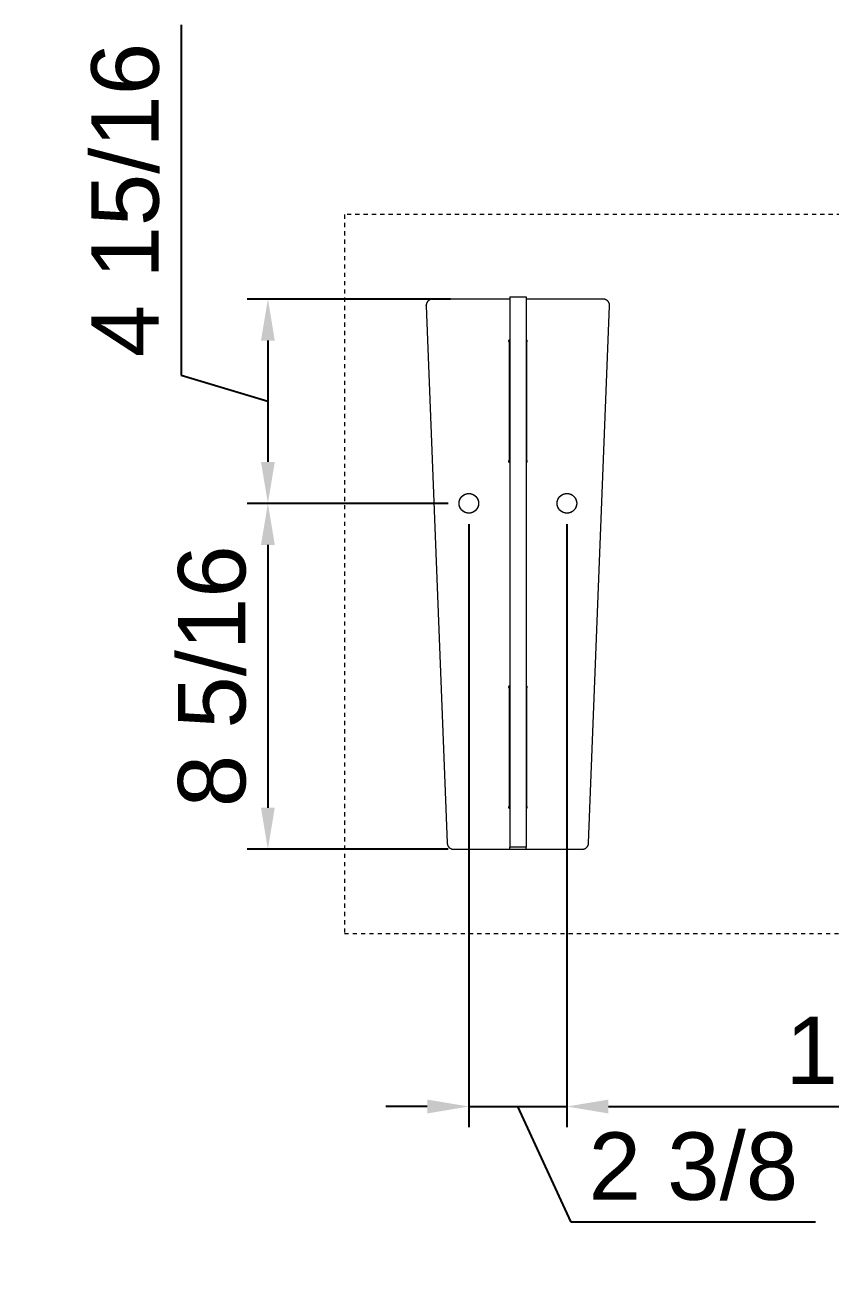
# Model space of a CAD drawing. Header units: inches. Extents: x -6 to 177, y -6 to 113.
# Drawn here: x 38.85 to 58.25, y -5.84 to 24.1 of the extents above; entities that cross this region are included whole.
import ezdxf

# ---------------------------------------------------------------- set-up
doc = ezdxf.new("R2010")
doc.units = ezdxf.units.IN
doc.linetypes.add('HIDDEN', pattern=[1.905, 1.27, -0.635])
for name, color, linetype, lineweight in [('ZANO_R', 7, 'Continuous', 0), ('ZANO_R_przerywana', 250, 'HIDDEN', 0), ('ZANO_W', 1, 'Continuous', 0)]:
    doc.layers.add(name, color=color, linetype=linetype, lineweight=lineweight)
doc.styles.get("Standard").update_dxf_attribs({"font": 'arial.ttf'})
doc.dimstyles.new('amerykanie', dxfattribs={"dimtxt": 50, "dimasz": 50, "dimexe": 0.5, "dimexo": 0.5, "dimgap": 1, "dimtad": 1, "dimdec": 0, "dimzin": 0, "dimlunit": 5, "dimtxsty": 'Standard', "dimcen": 0.09, "dimclrd": 1, "dimclre": 1, "dimclrt": 1, "dimazin": 0, "dimtfac": 1, "dimtdec": 0, "dimtmove": 0, "dimatfit": 3, "dimfxl": 1, "dimtzin": 0, "dimarcsym": 1})

# ---------------------------------------------------------------- blocks, each defined once
blk = doc.blocks.new('*D362')
at = {"layer": 'ZANO_W', "color": 1, "lineweight": -2}
for p, q in [((49.549, 12.066), (49.549, -2.468)), ((51.912, 12.066), (51.912, -2.468)), ((48.549, -1.968), (47.549, -1.968)), ((49.549, -1.968), (51.912, -1.968)), ((52.017, -4.756), (50.731, -1.968)), ((52.912, -1.968), (53.912, -1.968)), ((57.899, -4.756), (52.017, -4.756))]:
    blk.add_line(p, q, dxfattribs=at)
at = {"layer": 'ZANO_W', "color": 1}
for points in [[(48.549, -2.135), (48.549, -1.801), (49.549, -1.968)], [(52.912, -1.801), (52.912, -2.135), (51.912, -1.968)]]:
    blk.add_solid(points, dxfattribs=at)
at = {"layer": 'ZANO_W', "color": 1, "insert": (54.958, -3.415), "char_height": 1.625, "attachment_point": 5}
blk.add_mtext('2 3/8', dxfattribs=at)
blk = doc.blocks.new('*D363')
at = {"layer": 'ZANO_W', "color": 1, "lineweight": -2}
for p, q in [((51.912, 12.066), (51.912, -2.468)), ((68.757, 12.066), (68.757, -2.468)), ((52.912, -1.968), (67.757, -1.968))]:
    blk.add_line(p, q, dxfattribs=at)
at = {"layer": 'ZANO_W', "color": 1}
for points in [[(52.912, -1.801), (52.912, -2.135), (51.912, -1.968)], [(67.757, -2.135), (67.757, -1.801), (68.757, -1.968)]]:
    blk.add_solid(points, dxfattribs=at)
at = {"layer": 'ZANO_W', "color": 1, "insert": (60.334, -0.628), "char_height": 1.625, "attachment_point": 5}
blk.add_mtext('16 7/8', dxfattribs=at)
blk = doc.blocks.new('*D365')
at = {"layer": 'ZANO_W', "color": 1, "lineweight": -2}
for p, q in [((42.618, 24.095), (42.618, 15.654)), ((49.107, 17.488), (44.209, 17.488)), ((44.709, 16.488), (44.709, 13.566)), ((42.618, 15.654), (44.709, 15.027)), ((49.049, 12.566), (44.209, 12.566))]:
    blk.add_line(p, q, dxfattribs=at)
at = {"layer": 'ZANO_W', "color": 1}
for points in [[(44.875, 16.488), (44.542, 16.488), (44.709, 17.488)], [(44.542, 13.566), (44.875, 13.566), (44.709, 12.566)]]:
    blk.add_solid(points, dxfattribs=at)
at = {"layer": 'ZANO_W', "color": 1, "insert": (41.278, 19.875), "char_height": 1.625, "attachment_point": 5, "rotation": 90}
blk.add_mtext('4 15/16', dxfattribs=at)
blk = doc.blocks.new('*D366')
at = {"layer": 'ZANO_W', "color": 1, "lineweight": -2}
for p, q in [((49.049, 12.566), (44.209, 12.566)), ((44.709, 11.566), (44.709, 5.231)), ((49.049, 4.231), (44.209, 4.231))]:
    blk.add_line(p, q, dxfattribs=at)
at = {"layer": 'ZANO_W', "color": 1}
for points in [[(44.875, 11.566), (44.542, 11.566), (44.709, 12.566)], [(44.542, 5.231), (44.875, 5.231), (44.709, 4.231)]]:
    blk.add_solid(points, dxfattribs=at)
at = {"layer": 'ZANO_W', "color": 1, "insert": (43.368, 8.399), "char_height": 1.625, "attachment_point": 5, "rotation": 90}
blk.add_mtext('8 5/16', dxfattribs=at)

msp = doc.modelspace()

# ---------------------------------------------------------------- linework, layer by layer
at = {"layer": 'ZANO_R'}
for p, q in [((48.5254, 17.36269), (48.52439, 17.35741)), ((48.52658, 17.36794), (48.5254, 17.36269)), ((48.52794, 17.37314), (48.52658, 17.36794)), ((48.52948, 17.37829), (48.52794, 17.37314)), ((48.5312, 17.38339), (48.52948, 17.37829)), ((48.53308, 17.38843), (48.5312, 17.38339)), ((48.53514, 17.3934), (48.53308, 17.38843)), ((48.53737, 17.39829), (48.53514, 17.3934)), ((48.53976, 17.40311), (48.53737, 17.39829)), ((48.54232, 17.40784), (48.53976, 17.40311)), ((48.54503, 17.41248), (48.54232, 17.40784)), ((48.5479, 17.41703), (48.54503, 17.41248)), ((48.55093, 17.42147), (48.5479, 17.41703)), ((48.55411, 17.42581), (48.55093, 17.42147)), ((48.55743, 17.43004), (48.55411, 17.42581)), ((48.56089, 17.43416), (48.55743, 17.43004)), ((48.5645, 17.43815), (48.56089, 17.43416)), ((48.56823, 17.44201), (48.5645, 17.43815)), ((48.5721, 17.44575), (48.56823, 17.44201)), ((48.57609, 17.44936), (48.5721, 17.44575)), ((48.58021, 17.45282), (48.57609, 17.44936)), ((48.58443, 17.45614), (48.58021, 17.45282)), ((48.58877, 17.45932), (48.58443, 17.45614)), ((48.59322, 17.46234), (48.58877, 17.45932)), ((48.59777, 17.46522), (48.59322, 17.46234)), ((48.60241, 17.46793), (48.59777, 17.46522)), ((48.60714, 17.47049), (48.60241, 17.46793)), ((48.61196, 17.47288), (48.60714, 17.47049)), ((48.61685, 17.47511), (48.61196, 17.47288)), ((48.62182, 17.47716), (48.61685, 17.47511)), ((48.62686, 17.47905), (48.62182, 17.47716)), ((48.63195, 17.48076), (48.62686, 17.47905)), ((48.63711, 17.4823), (48.63195, 17.48076)), ((48.64231, 17.48367), (48.63711, 17.4823)), ((48.64756, 17.48485), (48.64231, 17.48367)), ((48.65284, 17.48585), (48.64756, 17.48485)), ((48.65815, 17.48668), (48.65284, 17.48585)), ((48.66349, 17.48732), (48.65815, 17.48668)), ((48.66885, 17.48778), (48.66349, 17.48732)), ((48.67422, 17.48805), (48.66885, 17.48778)), ((48.6796, 17.48814), (48.67422, 17.48805)), ((50.53375, 17.48814), (48.6796, 17.48814)), ((50.53375, 17.54098), (50.92749, 17.54098)), ((50.53375, 17.54098), (50.53375, 4.28381)), ((50.92749, 17.54098), (50.92749, 4.28381)), ((52.78165, 17.48814), (50.92749, 17.48814)), ((52.78704, 17.48805), (52.78165, 17.48814)), ((52.79243, 17.48777), (52.78704, 17.48805)), ((52.7978, 17.48731), (52.79243, 17.48777)), ((52.80315, 17.48667), (52.7978, 17.48731)), ((52.80848, 17.48584), (52.80315, 17.48667)), ((52.81378, 17.48483), (52.80848, 17.48584)), ((52.81904, 17.48364), (52.81378, 17.48483)), ((52.82426, 17.48227), (52.81904, 17.48364)), ((52.82943, 17.48072), (52.82426, 17.48227)), ((52.83454, 17.479), (52.82943, 17.48072)), ((52.83959, 17.4771), (52.83454, 17.479)), ((52.84457, 17.47503), (52.83959, 17.4771)), ((52.84948, 17.47279), (52.84457, 17.47503)), ((52.8543, 17.47038), (52.84948, 17.47279)), ((52.85905, 17.46781), (52.8543, 17.47038)), ((52.8637, 17.46508), (52.85905, 17.46781)), ((52.86825, 17.46219), (52.8637, 17.46508)), ((52.87271, 17.45915), (52.86825, 17.46219)), ((52.87705, 17.45596), (52.87271, 17.45915)), ((52.88129, 17.45262), (52.87705, 17.45596)), ((52.88541, 17.44913), (52.88129, 17.45262)), ((52.8894, 17.44551), (52.88541, 17.44913)), ((52.89327, 17.44175), (52.8894, 17.44551)), ((52.89701, 17.43786), (52.89327, 17.44175)), ((52.90062, 17.43385), (52.89701, 17.43786)), ((52.90408, 17.42972), (52.90062, 17.43385)), ((52.9074, 17.42547), (52.90408, 17.42972)), ((52.91057, 17.4211), (52.9074, 17.42547)), ((52.9136, 17.41664), (52.91057, 17.4211)), ((52.91646, 17.41207), (52.9136, 17.41664)), ((52.91917, 17.4074), (52.91646, 17.41207)), ((52.92172, 17.40265), (52.91917, 17.4074)), ((52.9241, 17.39781), (52.92172, 17.40265)), ((52.92632, 17.39289), (52.9241, 17.39781)), ((52.92837, 17.3879), (52.92632, 17.39289)), ((52.93024, 17.38284), (52.92837, 17.3879)), ((52.93194, 17.37772), (52.93024, 17.38284)), ((52.93346, 17.37255), (52.93194, 17.37772)), ((52.93481, 17.36733), (52.93346, 17.37255)), ((52.93598, 17.36206), (52.93481, 17.36733)), ((52.93696, 17.35676), (52.93598, 17.36206)), ((48.5222, 17.33603), (48.5221, 17.33065)), ((48.52213, 17.32758), (48.5221, 17.33065)), ((48.52222, 17.32451), (48.52213, 17.32758)), ((48.52247, 17.3414), (48.5222, 17.33603)), ((48.52222, 17.32451), (49.02673, 4.38234)), ((48.52293, 17.34676), (48.52247, 17.3414)), ((48.52357, 17.35209), (48.52293, 17.34676)), ((48.52439, 17.35741), (48.52357, 17.35209)), ((52.43452, 4.38234), (52.93902, 17.32451)), ((52.93776, 17.35142), (52.93696, 17.35676)), ((52.93838, 17.34606), (52.93776, 17.35142)), ((52.93882, 17.34069), (52.93838, 17.34606)), ((52.93907, 17.3353), (52.93882, 17.34069)), ((52.93902, 17.32451), (52.93914, 17.32991)), ((52.93914, 17.32991), (52.93907, 17.3353)), ((50.51435, 16.47621), (50.51438, 16.47756)), ((50.51436, 16.47485), (50.51435, 16.47621)), ((50.51442, 16.4735), (50.51436, 16.47485)), ((50.51438, 16.47756), (50.51446, 16.47891)), ((50.51453, 16.47215), (50.51442, 16.4735)), ((50.51446, 16.47891), (50.51458, 16.48026)), ((50.51469, 16.4708), (50.51453, 16.47215)), ((50.51458, 16.48026), (50.51475, 16.48161)), ((50.51489, 16.46946), (50.51469, 16.4708)), ((50.51475, 16.48161), (50.51497, 16.48295)), ((50.51513, 16.46813), (50.51489, 16.46946)), ((50.51497, 16.48295), (50.51523, 16.48427)), ((50.51542, 16.4668), (50.51513, 16.46813)), ((50.51523, 16.48427), (50.51554, 16.48559)), ((50.51576, 16.46549), (50.51542, 16.4668)), ((50.51554, 16.48559), (50.5159, 16.4869)), ((50.51615, 16.46419), (50.51576, 16.46549)), ((50.5159, 16.4869), (50.5163, 16.4882)), ((50.51657, 16.4629), (50.51615, 16.46419)), ((50.5163, 16.4882), (50.51674, 16.48948)), ((50.51674, 16.48948), (50.51723, 16.49074)), ((50.51723, 16.49074), (50.51776, 16.49199)), ((50.51776, 16.49199), (50.51833, 16.49322)), ((50.51833, 16.49322), (50.51895, 16.49443)), ((50.51895, 16.49443), (50.5196, 16.49561)), ((50.5196, 16.49561), (50.5203, 16.49677)), ((50.5203, 16.49677), (50.52103, 16.49791)), ((50.52103, 16.49791), (50.52181, 16.49902)), ((50.52181, 16.49902), (50.52262, 16.50011)), ((50.52262, 16.50011), (50.52347, 16.50116)), ((50.52347, 16.50116), (50.52436, 16.50219)), ((50.52436, 16.50219), (50.52528, 16.50319)), ((50.52528, 16.50319), (50.52623, 16.50415)), ((50.52623, 16.50415), (50.52722, 16.50508)), ((50.52722, 16.50508), (50.52824, 16.50597)), ((50.52824, 16.50597), (50.52928, 16.50683)), ((50.52928, 16.50683), (50.53036, 16.50765)), ((50.53036, 16.50765), (50.53147, 16.50844)), ((50.53147, 16.50844), (50.5326, 16.50919)), ((50.5326, 16.50919), (50.53375, 16.50989)), ((50.92749, 16.50989), (50.92865, 16.50918)), ((50.92865, 16.50918), (50.92979, 16.50843)), ((50.92979, 16.50843), (50.9309, 16.50764)), ((50.9309, 16.50764), (50.93199, 16.50681)), ((50.93199, 16.50681), (50.93304, 16.50595)), ((50.93304, 16.50595), (50.93406, 16.50504)), ((50.93406, 16.50504), (50.93505, 16.50411)), ((50.93505, 16.50411), (50.93601, 16.50314)), ((50.93601, 16.50314), (50.93694, 16.50213)), ((50.93694, 16.50213), (50.93782, 16.5011)), ((50.93782, 16.5011), (50.93868, 16.50004)), ((50.93868, 16.50004), (50.93949, 16.49894)), ((50.93949, 16.49894), (50.94027, 16.49782)), ((50.94027, 16.49782), (50.94101, 16.49668)), ((50.94101, 16.49668), (50.9417, 16.4955)), ((50.9417, 16.4955), (50.94236, 16.49431)), ((50.94236, 16.49431), (50.94297, 16.49309)), ((50.94297, 16.49309), (50.94355, 16.49185)), ((50.94355, 16.49185), (50.94408, 16.4906)), ((50.94408, 16.4906), (50.94456, 16.48932)), ((50.94456, 16.48932), (50.945, 16.48803)), ((50.94505, 16.46405), (50.94462, 16.46277)), ((50.945, 16.48803), (50.9454, 16.48673)), ((50.94544, 16.46533), (50.94505, 16.46405)), ((50.9454, 16.48673), (50.94575, 16.48541)), ((50.94578, 16.46663), (50.94544, 16.46533)), ((50.94575, 16.48541), (50.94605, 16.48408)), ((50.94607, 16.46795), (50.94578, 16.46663)), ((50.94605, 16.48408), (50.94631, 16.48274)), ((50.94633, 16.46927), (50.94607, 16.46795)), ((50.94631, 16.48274), (50.94652, 16.48139)), ((50.94653, 16.4706), (50.94633, 16.46927)), ((50.94652, 16.48139), (50.94669, 16.48004)), ((50.94669, 16.47193), (50.94653, 16.4706)), ((50.94669, 16.48004), (50.9468, 16.47868)), ((50.94681, 16.47327), (50.94669, 16.47193)), ((50.9468, 16.47868), (50.94687, 16.47732)), ((50.94688, 16.47461), (50.94681, 16.47327)), ((50.94687, 16.47732), (50.9469, 16.47596)), ((50.9469, 16.47596), (50.94688, 16.47461)), ((50.51704, 16.46163), (50.51657, 16.4629)), ((50.51756, 16.46038), (50.51704, 16.46163)), ((50.51812, 16.45914), (50.51756, 16.46038)), ((50.51872, 16.45793), (50.51812, 16.45914)), ((50.51936, 16.45674), (50.51872, 16.45793)), ((50.52004, 16.45556), (50.51936, 16.45674)), ((50.52076, 16.45442), (50.52004, 16.45556)), ((50.52152, 16.4533), (50.52076, 16.45442)), ((50.52232, 16.4522), (50.52152, 16.4533)), ((50.52316, 16.45113), (50.52232, 16.4522)), ((50.52403, 16.4501), (50.52316, 16.45113)), ((50.52494, 16.44909), (50.52403, 16.4501)), ((50.52588, 16.44812), (50.52494, 16.44909)), ((50.52588, 13.60645), (50.52588, 16.44812)), ((50.9363, 16.44908), (50.93537, 16.44812)), ((50.93537, 16.44812), (50.93537, 13.60645)), ((50.9372, 16.45008), (50.9363, 16.44908)), ((50.93807, 16.45111), (50.9372, 16.45008)), ((50.9389, 16.45217), (50.93807, 16.45111)), ((50.93969, 16.45325), (50.9389, 16.45217)), ((50.94045, 16.45436), (50.93969, 16.45325)), ((50.94117, 16.4555), (50.94045, 16.45436)), ((50.94185, 16.45666), (50.94117, 16.4555)), ((50.94248, 16.45784), (50.94185, 16.45666)), ((50.94308, 16.45905), (50.94248, 16.45784)), ((50.94364, 16.46027), (50.94308, 16.45905)), ((50.94415, 16.46151), (50.94364, 16.46027)), ((50.94462, 16.46277), (50.94415, 16.46151)), ((50.51435, 13.57836), (50.51436, 13.57971)), ((50.51438, 13.577), (50.51435, 13.57836)), ((50.51436, 13.57971), (50.51442, 13.58106)), ((50.51446, 13.57565), (50.51438, 13.577)), ((50.51442, 13.58106), (50.51453, 13.58242)), ((50.51458, 13.5743), (50.51446, 13.57565)), ((50.51453, 13.58242), (50.51469, 13.58376)), ((50.51475, 13.57295), (50.51458, 13.5743)), ((50.51469, 13.58376), (50.51489, 13.5851)), ((50.51497, 13.57162), (50.51475, 13.57295)), ((50.51489, 13.5851), (50.51513, 13.58643)), ((50.51523, 13.57029), (50.51497, 13.57162)), ((50.51513, 13.58643), (50.51542, 13.58776)), ((50.51554, 13.56897), (50.51523, 13.57029)), ((50.51542, 13.58776), (50.51576, 13.58907)), ((50.5159, 13.56766), (50.51554, 13.56897)), ((50.51576, 13.58907), (50.51615, 13.59037)), ((50.5163, 13.56636), (50.5159, 13.56766)), ((50.51615, 13.59037), (50.51657, 13.59166)), ((50.51674, 13.56508), (50.5163, 13.56636)), ((50.51657, 13.59166), (50.51704, 13.59293)), ((50.51723, 13.56382), (50.51674, 13.56508)), ((50.51704, 13.59293), (50.51756, 13.59418)), ((50.51776, 13.56257), (50.51723, 13.56382)), ((50.51756, 13.59418), (50.51812, 13.59542)), ((50.51833, 13.56134), (50.51776, 13.56257)), ((50.51812, 13.59542), (50.51872, 13.59663)), ((50.51895, 13.56014), (50.51833, 13.56134)), ((50.51872, 13.59663), (50.51936, 13.59783)), ((50.5196, 13.55895), (50.51895, 13.56014)), ((50.51936, 13.59783), (50.52004, 13.599)), ((50.5203, 13.55779), (50.5196, 13.55895)), ((50.52004, 13.599), (50.52076, 13.60014)), ((50.52103, 13.55665), (50.5203, 13.55779)), ((50.52076, 13.60014), (50.52152, 13.60127)), ((50.52181, 13.55554), (50.52103, 13.55665)), ((50.52152, 13.60127), (50.52232, 13.60236)), ((50.52262, 13.55445), (50.52181, 13.55554)), ((50.52232, 13.60236), (50.52316, 13.60343)), ((50.52347, 13.5534), (50.52262, 13.55445)), ((50.52316, 13.60343), (50.52403, 13.60446)), ((50.52436, 13.55237), (50.52347, 13.5534)), ((50.52403, 13.60446), (50.52494, 13.60547)), ((50.52528, 13.55138), (50.52436, 13.55237)), ((50.52494, 13.60547), (50.52588, 13.60645)), ((50.52623, 13.55041), (50.52528, 13.55138)), ((50.52722, 13.54948), (50.52623, 13.55041)), ((50.52824, 13.54859), (50.52722, 13.54948)), ((50.52928, 13.54773), (50.52824, 13.54859)), ((50.53036, 13.54691), (50.52928, 13.54773)), ((50.53147, 13.54612), (50.53036, 13.54691)), ((50.5326, 13.54538), (50.53147, 13.54612)), ((50.53375, 13.54467), (50.5326, 13.54538)), ((50.92865, 13.54538), (50.92749, 13.54467)), ((50.92979, 13.54613), (50.92865, 13.54538)), ((50.9309, 13.54692), (50.92979, 13.54613)), ((50.93199, 13.54775), (50.9309, 13.54692)), ((50.93304, 13.54862), (50.93199, 13.54775)), ((50.93406, 13.54952), (50.93304, 13.54862)), ((50.93505, 13.55045), (50.93406, 13.54952)), ((50.93601, 13.55142), (50.93505, 13.55045)), ((50.93537, 13.60645), (50.9363, 13.60548)), ((50.93694, 13.55243), (50.93601, 13.55142)), ((50.9363, 13.60548), (50.9372, 13.60448)), ((50.93782, 13.55346), (50.93694, 13.55243)), ((50.9372, 13.60448), (50.93807, 13.60345)), ((50.93868, 13.55452), (50.93782, 13.55346)), ((50.93807, 13.60345), (50.9389, 13.60239)), ((50.93949, 13.55562), (50.93868, 13.55452)), ((50.9389, 13.60239), (50.93969, 13.60131)), ((50.94027, 13.55674), (50.93949, 13.55562)), ((50.93969, 13.60131), (50.94045, 13.6002)), ((50.94101, 13.55789), (50.94027, 13.55674)), ((50.94045, 13.6002), (50.94117, 13.59906)), ((50.9417, 13.55906), (50.94101, 13.55789)), ((50.94117, 13.59906), (50.94185, 13.5979)), ((50.94236, 13.56025), (50.9417, 13.55906)), ((50.94185, 13.5979), (50.94248, 13.59672)), ((50.94297, 13.56147), (50.94236, 13.56025)), ((50.94248, 13.59672), (50.94308, 13.59551)), ((50.94355, 13.56271), (50.94297, 13.56147)), ((50.94308, 13.59551), (50.94364, 13.59429)), ((50.94408, 13.56396), (50.94355, 13.56271)), ((50.94364, 13.59429), (50.94415, 13.59305)), ((50.94456, 13.56524), (50.94408, 13.56396)), ((50.94415, 13.59305), (50.94462, 13.59179)), ((50.945, 13.56653), (50.94456, 13.56524)), ((50.94462, 13.59179), (50.94505, 13.59051)), ((50.9454, 13.56783), (50.945, 13.56653)), ((50.94505, 13.59051), (50.94544, 13.58923)), ((50.94575, 13.56915), (50.9454, 13.56783)), ((50.94544, 13.58923), (50.94578, 13.58793)), ((50.94605, 13.57048), (50.94575, 13.56915)), ((50.94578, 13.58793), (50.94607, 13.58661)), ((50.94631, 13.57182), (50.94605, 13.57048)), ((50.94607, 13.58661), (50.94633, 13.58529)), ((50.94652, 13.57317), (50.94631, 13.57182)), ((50.94633, 13.58529), (50.94653, 13.58396)), ((50.94669, 13.57452), (50.94652, 13.57317)), ((50.94653, 13.58396), (50.94669, 13.58263)), ((50.94669, 13.58263), (50.94681, 13.58129)), ((50.9468, 13.57588), (50.94669, 13.57452)), ((50.94687, 13.57724), (50.9468, 13.57588)), ((50.94681, 13.58129), (50.94688, 13.57995)), ((50.9469, 13.5786), (50.94687, 13.57724)), ((50.94688, 13.57995), (50.9469, 13.5786)), ((49.3132, 12.57047), (49.31348, 12.57853)), ((49.31348, 12.57853), (49.31403, 12.58658)), ((49.31403, 12.58658), (49.31485, 12.59461)), ((49.31485, 12.59461), (49.31595, 12.6026)), ((49.31595, 12.6026), (49.31732, 12.61055)), ((49.31732, 12.61055), (49.31897, 12.61845)), ((49.31897, 12.61845), (49.32088, 12.62628)), ((49.32088, 12.62628), (49.32305, 12.63405)), ((49.32305, 12.63405), (49.32549, 12.64174)), ((49.32549, 12.64174), (49.3282, 12.64934)), ((49.3282, 12.64934), (49.33116, 12.65684)), ((49.33116, 12.65684), (49.33437, 12.66424)), ((49.33437, 12.66424), (49.33784, 12.67153)), ((49.33784, 12.67153), (49.34155, 12.67869)), ((49.34155, 12.67869), (49.3455, 12.68572)), ((49.3455, 12.68572), (49.34969, 12.69261)), ((49.34969, 12.69261), (49.35412, 12.69936)), ((49.35412, 12.69936), (49.35877, 12.70595)), ((49.35877, 12.70595), (49.36365, 12.71237)), ((49.36365, 12.71237), (49.36874, 12.71863)), ((49.36874, 12.71863), (49.37404, 12.72471)), ((49.37404, 12.72471), (49.37955, 12.73061)), ((49.37955, 12.73061), (49.38525, 12.73631)), ((49.38525, 12.73631), (49.39115, 12.74181)), ((49.39115, 12.74181), (49.39723, 12.74712)), ((49.39723, 12.74712), (49.40349, 12.75221)), ((49.40349, 12.75221), (49.40991, 12.75708)), ((49.40991, 12.75708), (49.4165, 12.76173)), ((49.4165, 12.76173), (49.42325, 12.76615)), ((49.42325, 12.76615), (49.43014, 12.77034)), ((49.43014, 12.77034), (49.43718, 12.7743)), ((49.43718, 12.7743), (49.44434, 12.77801)), ((49.44434, 12.77801), (49.45162, 12.78147)), ((49.45162, 12.78147), (49.45902, 12.78469)), ((49.45902, 12.78469), (49.46653, 12.78764)), ((49.46653, 12.78764), (49.47413, 12.79034)), ((49.47413, 12.79034), (49.48182, 12.79278)), ((49.48182, 12.79278), (49.48959, 12.79496)), ((49.48959, 12.79496), (49.49742, 12.79687)), ((49.49742, 12.79687), (49.50532, 12.79851)), ((49.50532, 12.79851), (49.51327, 12.79988)), ((49.51327, 12.79988), (49.52126, 12.80098)), ((49.52126, 12.80098), (49.52929, 12.8018)), ((49.52929, 12.8018), (49.53733, 12.80235)), ((49.53733, 12.80235), (49.5454, 12.80263)), ((49.5454, 12.80263), (49.55346, 12.80262)), ((49.55346, 12.80262), (49.56153, 12.80235)), ((49.56153, 12.80235), (49.56957, 12.8018)), ((49.56957, 12.8018), (49.5776, 12.80097)), ((49.5776, 12.80097), (49.58559, 12.79987)), ((49.58559, 12.79987), (49.59354, 12.7985)), ((49.59354, 12.7985), (49.60144, 12.79686)), ((49.60144, 12.79686), (49.60927, 12.79495)), ((49.60927, 12.79495), (49.61704, 12.79277)), ((49.61704, 12.79277), (49.62473, 12.79033)), ((49.62473, 12.79033), (49.63233, 12.78763)), ((49.63233, 12.78763), (49.63983, 12.78467)), ((49.63983, 12.78467), (49.64723, 12.78145)), ((49.64723, 12.78145), (49.65452, 12.77799)), ((49.65452, 12.77799), (49.66168, 12.77428)), ((49.66168, 12.77428), (49.66871, 12.77032)), ((49.66871, 12.77032), (49.6756, 12.76613)), ((49.6756, 12.76613), (49.68235, 12.7617)), ((49.68235, 12.7617), (49.68894, 12.75705)), ((49.68894, 12.75705), (49.69536, 12.75218)), ((49.69536, 12.75218), (49.70162, 12.74709)), ((49.70162, 12.74709), (49.7077, 12.74178)), ((49.7077, 12.74178), (49.7136, 12.73628)), ((49.7136, 12.73628), (49.7193, 12.73057)), ((49.7193, 12.73057), (49.72481, 12.72468)), ((49.72481, 12.72468), (49.73011, 12.7186)), ((49.73011, 12.7186), (49.7352, 12.71234)), ((49.7352, 12.71234), (49.74007, 12.70591)), ((49.74007, 12.70591), (49.74472, 12.69932)), ((49.74472, 12.69932), (49.74915, 12.69257)), ((49.74915, 12.69257), (49.75334, 12.68568)), ((49.75334, 12.68568), (49.75729, 12.67865)), ((49.75729, 12.67865), (49.761, 12.67149)), ((49.761, 12.67149), (49.76446, 12.6642)), ((49.76446, 12.6642), (49.76768, 12.6568)), ((49.76768, 12.6568), (49.77063, 12.6493)), ((49.77063, 12.6493), (49.77334, 12.6417)), ((49.77334, 12.6417), (49.77577, 12.63401)), ((49.77577, 12.63401), (49.77795, 12.62624)), ((49.77795, 12.62624), (49.77986, 12.6184)), ((49.77986, 12.6184), (49.7815, 12.6105)), ((49.7815, 12.6105), (49.78287, 12.60255)), ((49.78287, 12.60255), (49.78397, 12.59456)), ((49.78397, 12.59456), (49.78479, 12.58654)), ((49.78479, 12.58654), (49.78534, 12.57849)), ((49.78534, 12.57849), (49.78562, 12.57043)), ((51.67563, 12.57047), (51.6759, 12.57853)), ((51.6759, 12.57853), (51.67646, 12.58658)), ((51.67646, 12.58658), (51.67728, 12.59461)), ((51.67728, 12.59461), (51.67838, 12.6026)), ((51.67838, 12.6026), (51.67975, 12.61055)), ((51.67975, 12.61055), (51.68139, 12.61845)), ((51.68139, 12.61845), (51.68331, 12.62628)), ((51.68331, 12.62628), (51.68548, 12.63405)), ((51.68548, 12.63405), (51.68792, 12.64174)), ((51.68792, 12.64174), (51.69063, 12.64934)), ((51.69063, 12.64934), (51.69359, 12.65684)), ((51.69359, 12.65684), (51.6968, 12.66424)), ((51.6968, 12.66424), (51.70027, 12.67153)), ((51.70027, 12.67153), (51.70398, 12.67869)), ((51.70398, 12.67869), (51.70793, 12.68572)), ((51.70793, 12.68572), (51.71212, 12.69261)), ((51.71212, 12.69261), (51.71655, 12.69936)), ((51.71655, 12.69936), (51.7212, 12.70595)), ((51.7212, 12.70595), (51.72608, 12.71237)), ((51.72608, 12.71237), (51.73117, 12.71863)), ((51.73117, 12.71863), (51.73647, 12.72471)), ((51.73647, 12.72471), (51.74198, 12.73061)), ((51.74198, 12.73061), (51.74768, 12.73631)), ((51.74768, 12.73631), (51.75358, 12.74181)), ((51.75358, 12.74181), (51.75966, 12.74712)), ((51.75966, 12.74712), (51.76592, 12.75221)), ((51.76592, 12.75221), (51.77234, 12.75708)), ((51.77234, 12.75708), (51.77893, 12.76173)), ((51.77893, 12.76173), (51.78568, 12.76615)), ((51.78568, 12.76615), (51.79257, 12.77034)), ((51.79257, 12.77034), (51.7996, 12.7743)), ((51.7996, 12.7743), (51.80677, 12.77801)), ((51.80677, 12.77801), (51.81405, 12.78147)), ((51.81405, 12.78147), (51.82145, 12.78469)), ((51.82145, 12.78469), (51.82896, 12.78764)), ((51.82896, 12.78764), (51.83656, 12.79034)), ((51.83656, 12.79034), (51.84425, 12.79278)), ((51.84425, 12.79278), (51.85201, 12.79496)), ((51.85201, 12.79496), (51.85985, 12.79687)), ((51.85985, 12.79687), (51.86775, 12.79851)), ((51.86775, 12.79851), (51.8757, 12.79988)), ((51.8757, 12.79988), (51.88369, 12.80098)), ((51.88369, 12.80098), (51.89172, 12.8018)), ((51.89172, 12.8018), (51.89976, 12.80235)), ((51.89976, 12.80235), (51.90783, 12.80263)), ((51.90783, 12.80263), (51.91589, 12.80262)), ((51.91589, 12.80262), (51.92395, 12.80235)), ((51.92395, 12.80235), (51.932, 12.8018)), ((51.932, 12.8018), (51.94003, 12.80097)), ((51.94003, 12.80097), (51.94802, 12.79987)), ((51.94802, 12.79987), (51.95597, 12.7985)), ((51.95597, 12.7985), (51.96387, 12.79686)), ((51.96387, 12.79686), (51.9717, 12.79495)), ((51.9717, 12.79495), (51.97947, 12.79277)), ((51.97947, 12.79277), (51.98716, 12.79033)), ((51.98716, 12.79033), (51.99476, 12.78763)), ((51.99476, 12.78763), (52.00226, 12.78467)), ((52.00226, 12.78467), (52.00966, 12.78145)), ((52.00966, 12.78145), (52.01695, 12.77799)), ((52.01695, 12.77799), (52.02411, 12.77428)), ((52.02411, 12.77428), (52.03114, 12.77032)), ((52.03114, 12.77032), (52.03803, 12.76613)), ((52.03803, 12.76613), (52.04478, 12.7617)), ((52.04478, 12.7617), (52.05137, 12.75705)), ((52.05137, 12.75705), (52.05779, 12.75218)), ((52.05779, 12.75218), (52.06405, 12.74709)), ((52.06405, 12.74709), (52.07013, 12.74178)), ((52.07013, 12.74178), (52.07603, 12.73628)), ((52.07603, 12.73628), (52.08173, 12.73057)), ((52.08173, 12.73057), (52.08723, 12.72468)), ((52.08723, 12.72468), (52.09254, 12.7186)), ((52.09254, 12.7186), (52.09763, 12.71234)), ((52.09763, 12.71234), (52.1025, 12.70591)), ((52.1025, 12.70591), (52.10715, 12.69932)), ((52.10715, 12.69932), (52.11157, 12.69257)), ((52.11157, 12.69257), (52.11577, 12.68568)), ((52.11577, 12.68568), (52.11972, 12.67865)), ((52.11972, 12.67865), (52.12343, 12.67149)), ((52.12343, 12.67149), (52.12689, 12.6642)), ((52.12689, 12.6642), (52.13011, 12.6568)), ((52.13011, 12.6568), (52.13306, 12.6493)), ((52.13306, 12.6493), (52.13576, 12.6417)), ((52.13576, 12.6417), (52.1382, 12.63401)), ((52.1382, 12.63401), (52.14038, 12.62624)), ((52.14038, 12.62624), (52.14229, 12.6184)), ((52.14229, 12.6184), (52.14393, 12.6105)), ((52.14393, 12.6105), (52.1453, 12.60255)), ((52.1453, 12.60255), (52.1464, 12.59456)), ((52.1464, 12.59456), (52.14722, 12.58654)), ((52.14722, 12.58654), (52.14777, 12.57849)), ((52.14777, 12.57849), (52.14805, 12.57043)), ((49.3132, 12.56241), (49.3132, 12.57047)), ((49.31347, 12.55434), (49.3132, 12.56241)), ((49.31402, 12.5463), (49.31347, 12.55434)), ((49.31485, 12.53827), (49.31402, 12.5463)), ((49.31594, 12.53028), (49.31485, 12.53827)), ((49.31731, 12.52233), (49.31594, 12.53028)), ((49.31896, 12.51443), (49.31731, 12.52233)), ((49.32086, 12.50659), (49.31896, 12.51443)), ((49.32304, 12.49883), (49.32086, 12.50659)), ((49.32548, 12.49114), (49.32304, 12.49883)), ((49.32818, 12.48354), (49.32548, 12.49114)), ((49.33114, 12.47603), (49.32818, 12.48354)), ((49.33435, 12.46863), (49.33114, 12.47603)), ((49.33782, 12.46135), (49.33435, 12.46863)), ((49.34153, 12.45418), (49.33782, 12.46135)), ((49.34548, 12.44715), (49.34153, 12.45418)), ((49.34967, 12.44026), (49.34548, 12.44715)), ((49.35409, 12.43351), (49.34967, 12.44026)), ((49.35874, 12.42692), (49.35409, 12.43351)), ((49.36362, 12.42049), (49.35874, 12.42692)), ((49.36871, 12.41424), (49.36362, 12.42049)), ((49.37401, 12.40816), (49.36871, 12.41424)), ((49.37951, 12.40226), (49.37401, 12.40816)), ((49.38522, 12.39656), (49.37951, 12.40226)), ((49.39111, 12.39105), (49.38522, 12.39656)), ((49.39719, 12.38575), (49.39111, 12.39105)), ((49.40345, 12.38066), (49.39719, 12.38575)), ((49.40988, 12.37578), (49.40345, 12.38066)), ((49.41647, 12.37113), (49.40988, 12.37578)), ((49.42321, 12.3667), (49.41647, 12.37113)), ((49.4301, 12.36251), (49.42321, 12.3667)), ((49.43713, 12.35856), (49.4301, 12.36251)), ((49.4443, 12.35485), (49.43713, 12.35856)), ((49.45158, 12.35138), (49.4443, 12.35485)), ((49.45898, 12.34817), (49.45158, 12.35138)), ((49.46648, 12.34521), (49.45898, 12.34817)), ((49.47408, 12.3425), (49.46648, 12.34521)), ((49.48177, 12.34006), (49.47408, 12.3425)), ((49.48954, 12.33788), (49.48177, 12.34006)), ((49.49738, 12.33597), (49.48954, 12.33788)), ((49.50528, 12.33433), (49.49738, 12.33597)), ((49.51323, 12.33296), (49.50528, 12.33433)), ((49.52122, 12.33186), (49.51323, 12.33296)), ((49.52924, 12.33104), (49.52122, 12.33186)), ((49.53729, 12.33048), (49.52924, 12.33104)), ((49.54535, 12.33021), (49.53729, 12.33048)), ((49.55342, 12.33021), (49.54535, 12.33021)), ((49.56148, 12.33048), (49.55342, 12.33021)), ((49.56953, 12.33103), (49.56148, 12.33048)), ((49.57755, 12.33186), (49.56953, 12.33103)), ((49.58554, 12.33295), (49.57755, 12.33186)), ((49.59349, 12.33432), (49.58554, 12.33295)), ((49.60139, 12.33596), (49.59349, 12.33432)), ((49.60923, 12.33787), (49.60139, 12.33596)), ((49.617, 12.34005), (49.60923, 12.33787)), ((49.62469, 12.34249), (49.617, 12.34005)), ((49.63229, 12.34519), (49.62469, 12.34249)), ((49.63979, 12.34815), (49.63229, 12.34519)), ((49.64719, 12.35136), (49.63979, 12.34815)), ((49.65448, 12.35482), (49.64719, 12.35136)), ((49.66164, 12.35854), (49.65448, 12.35482)), ((49.66867, 12.36249), (49.66164, 12.35854)), ((49.67556, 12.36668), (49.66867, 12.36249)), ((49.68231, 12.3711), (49.67556, 12.36668)), ((49.6889, 12.37575), (49.68231, 12.3711)), ((49.69533, 12.38063), (49.6889, 12.37575)), ((49.70159, 12.38572), (49.69533, 12.38063)), ((49.70767, 12.39102), (49.70159, 12.38572)), ((49.71356, 12.39652), (49.70767, 12.39102)), ((49.71927, 12.40223), (49.71356, 12.39652)), ((49.72477, 12.40812), (49.71927, 12.40223)), ((49.73008, 12.4142), (49.72477, 12.40812)), ((49.73517, 12.42046), (49.73008, 12.4142)), ((49.74004, 12.42689), (49.73517, 12.42046)), ((49.7447, 12.43348), (49.74004, 12.42689)), ((49.74912, 12.44022), (49.7447, 12.43348)), ((49.75331, 12.44711), (49.74912, 12.44022)), ((49.75727, 12.45414), (49.75331, 12.44711)), ((49.76098, 12.46131), (49.75727, 12.45414)), ((49.76444, 12.46859), (49.76098, 12.46131)), ((49.76766, 12.47599), (49.76444, 12.46859)), ((49.77062, 12.48349), (49.76766, 12.47599)), ((49.77332, 12.49109), (49.77062, 12.48349)), ((49.77576, 12.49878), (49.77332, 12.49109)), ((49.77794, 12.50655), (49.77576, 12.49878)), ((49.77985, 12.51439), (49.77794, 12.50655)), ((49.78149, 12.52229), (49.77985, 12.51439)), ((49.78286, 12.53023), (49.78149, 12.52229)), ((49.78396, 12.53823), (49.78286, 12.53023)), ((49.78479, 12.54625), (49.78396, 12.53823)), ((49.78534, 12.5543), (49.78479, 12.54625)), ((49.78562, 12.56236), (49.78534, 12.5543)), ((49.78562, 12.57043), (49.78562, 12.56236)), ((51.67563, 12.56241), (51.67563, 12.57047)), ((51.6759, 12.55434), (51.67563, 12.56241)), ((51.67645, 12.5463), (51.6759, 12.55434)), ((51.67728, 12.53827), (51.67645, 12.5463)), ((51.67837, 12.53028), (51.67728, 12.53827)), ((51.67974, 12.52233), (51.67837, 12.53028)), ((51.68138, 12.51443), (51.67974, 12.52233)), ((51.68329, 12.50659), (51.68138, 12.51443)), ((51.68547, 12.49883), (51.68329, 12.50659)), ((51.68791, 12.49114), (51.68547, 12.49883)), ((51.69061, 12.48354), (51.68791, 12.49114)), ((51.69357, 12.47603), (51.69061, 12.48354)), ((51.69678, 12.46863), (51.69357, 12.47603)), ((51.70024, 12.46135), (51.69678, 12.46863)), ((51.70396, 12.45418), (51.70024, 12.46135)), ((51.70791, 12.44715), (51.70396, 12.45418)), ((51.7121, 12.44026), (51.70791, 12.44715)), ((51.71652, 12.43351), (51.7121, 12.44026)), ((51.72117, 12.42692), (51.71652, 12.43351)), ((51.72605, 12.42049), (51.72117, 12.42692)), ((51.73114, 12.41424), (51.72605, 12.42049)), ((51.73644, 12.40816), (51.73114, 12.41424)), ((51.74194, 12.40226), (51.73644, 12.40816)), ((51.74765, 12.39656), (51.74194, 12.40226)), ((51.75354, 12.39105), (51.74765, 12.39656)), ((51.75962, 12.38575), (51.75354, 12.39105)), ((51.76588, 12.38066), (51.75962, 12.38575)), ((51.77231, 12.37578), (51.76588, 12.38066)), ((51.7789, 12.37113), (51.77231, 12.37578)), ((51.78564, 12.3667), (51.7789, 12.37113)), ((51.79253, 12.36251), (51.78564, 12.3667)), ((51.79956, 12.35856), (51.79253, 12.36251)), ((51.80673, 12.35485), (51.79956, 12.35856)), ((51.81401, 12.35138), (51.80673, 12.35485)), ((51.82141, 12.34817), (51.81401, 12.35138)), ((51.82891, 12.34521), (51.82141, 12.34817)), ((51.83651, 12.3425), (51.82891, 12.34521)), ((51.8442, 12.34006), (51.83651, 12.3425)), ((51.85197, 12.33788), (51.8442, 12.34006)), ((51.85981, 12.33597), (51.85197, 12.33788)), ((51.86771, 12.33433), (51.85981, 12.33597)), ((51.87565, 12.33296), (51.86771, 12.33433)), ((51.88365, 12.33186), (51.87565, 12.33296)), ((51.89167, 12.33104), (51.88365, 12.33186)), ((51.89972, 12.33048), (51.89167, 12.33104)), ((51.90778, 12.33021), (51.89972, 12.33048)), ((51.91585, 12.33021), (51.90778, 12.33021)), ((51.92391, 12.33048), (51.91585, 12.33021)), ((51.93196, 12.33103), (51.92391, 12.33048)), ((51.93998, 12.33186), (51.93196, 12.33103)), ((51.94797, 12.33295), (51.93998, 12.33186)), ((51.95592, 12.33432), (51.94797, 12.33295)), ((51.96382, 12.33596), (51.95592, 12.33432)), ((51.97166, 12.33787), (51.96382, 12.33596)), ((51.97943, 12.34005), (51.97166, 12.33787)), ((51.98712, 12.34249), (51.97943, 12.34005)), ((51.99472, 12.34519), (51.98712, 12.34249)), ((52.00222, 12.34815), (51.99472, 12.34519)), ((52.00962, 12.35136), (52.00222, 12.34815)), ((52.01691, 12.35482), (52.00962, 12.35136)), ((52.02407, 12.35854), (52.01691, 12.35482)), ((52.0311, 12.36249), (52.02407, 12.35854)), ((52.03799, 12.36668), (52.0311, 12.36249)), ((52.04474, 12.3711), (52.03799, 12.36668)), ((52.05133, 12.37575), (52.04474, 12.3711)), ((52.05776, 12.38063), (52.05133, 12.37575)), ((52.06402, 12.38572), (52.05776, 12.38063)), ((52.0701, 12.39102), (52.06402, 12.38572)), ((52.07599, 12.39652), (52.0701, 12.39102)), ((52.0817, 12.40223), (52.07599, 12.39652)), ((52.0872, 12.40812), (52.0817, 12.40223)), ((52.09251, 12.4142), (52.0872, 12.40812)), ((52.0976, 12.42046), (52.09251, 12.4142)), ((52.10247, 12.42689), (52.0976, 12.42046)), ((52.10713, 12.43348), (52.10247, 12.42689)), ((52.11155, 12.44022), (52.10713, 12.43348)), ((52.11574, 12.44711), (52.11155, 12.44022)), ((52.1197, 12.45414), (52.11574, 12.44711)), ((52.12341, 12.46131), (52.1197, 12.45414)), ((52.12687, 12.46859), (52.12341, 12.46131)), ((52.13009, 12.47599), (52.12687, 12.46859)), ((52.13305, 12.48349), (52.13009, 12.47599)), ((52.13575, 12.49109), (52.13305, 12.48349)), ((52.13819, 12.49878), (52.13575, 12.49109)), ((52.14037, 12.50655), (52.13819, 12.49878)), ((52.14228, 12.51439), (52.14037, 12.50655)), ((52.14392, 12.52229), (52.14228, 12.51439)), ((52.14529, 12.53023), (52.14392, 12.52229)), ((52.14639, 12.53823), (52.14529, 12.53023)), ((52.14722, 12.54625), (52.14639, 12.53823)), ((52.14777, 12.5543), (52.14722, 12.54625)), ((52.14804, 12.56236), (52.14777, 12.5543)), ((52.14805, 12.57043), (52.14804, 12.56236)), ((50.51435, 8.14077), (50.51438, 8.14212)), ((50.51436, 8.13941), (50.51435, 8.14077)), ((50.51442, 8.13806), (50.51436, 8.13941)), ((50.51438, 8.14212), (50.51446, 8.14348)), ((50.51453, 8.13671), (50.51442, 8.13806)), ((50.51446, 8.14348), (50.51458, 8.14482)), ((50.51469, 8.13536), (50.51453, 8.13671)), ((50.51458, 8.14482), (50.51475, 8.14617)), ((50.51489, 8.13402), (50.51469, 8.13536)), ((50.51475, 8.14617), (50.51497, 8.14751)), ((50.51513, 8.13269), (50.51489, 8.13402)), ((50.51497, 8.14751), (50.51523, 8.14884)), ((50.51542, 8.13136), (50.51513, 8.13269)), ((50.51523, 8.14884), (50.51554, 8.15016)), ((50.51576, 8.13005), (50.51542, 8.13136)), ((50.51554, 8.15016), (50.5159, 8.15146)), ((50.51615, 8.12875), (50.51576, 8.13005)), ((50.5159, 8.15146), (50.5163, 8.15276)), ((50.51657, 8.12747), (50.51615, 8.12875)), ((50.5163, 8.15276), (50.51674, 8.15404)), ((50.51704, 8.1262), (50.51657, 8.12747)), ((50.51674, 8.15404), (50.51723, 8.1553)), ((50.51756, 8.12494), (50.51704, 8.1262)), ((50.51723, 8.1553), (50.51776, 8.15655)), ((50.51812, 8.12371), (50.51756, 8.12494)), ((50.51776, 8.15655), (50.51833, 8.15778)), ((50.51872, 8.12249), (50.51812, 8.12371)), ((50.51833, 8.15778), (50.51895, 8.15899)), ((50.51936, 8.1213), (50.51872, 8.12249)), ((50.51895, 8.15899), (50.5196, 8.16017)), ((50.52004, 8.12013), (50.51936, 8.1213)), ((50.5196, 8.16017), (50.5203, 8.16134)), ((50.52076, 8.11898), (50.52004, 8.12013)), ((50.5203, 8.16134), (50.52103, 8.16247)), ((50.52152, 8.11786), (50.52076, 8.11898)), ((50.52103, 8.16247), (50.52181, 8.16359)), ((50.52232, 8.11676), (50.52152, 8.11786)), ((50.52181, 8.16359), (50.52262, 8.16467)), ((50.52316, 8.1157), (50.52232, 8.11676)), ((50.52262, 8.16467), (50.52347, 8.16573)), ((50.52403, 8.11466), (50.52316, 8.1157)), ((50.52347, 8.16573), (50.52436, 8.16675)), ((50.52494, 8.11365), (50.52403, 8.11466)), ((50.52436, 8.16675), (50.52528, 8.16775)), ((50.52588, 8.11268), (50.52494, 8.11365)), ((50.52528, 8.16775), (50.52623, 8.16871)), ((50.52588, 5.27101), (50.52588, 8.11268)), ((50.52623, 8.16871), (50.52722, 8.16964)), ((50.52722, 8.16964), (50.52824, 8.17053)), ((50.52824, 8.17053), (50.52928, 8.17139)), ((50.52928, 8.17139), (50.53036, 8.17222)), ((50.53036, 8.17222), (50.53147, 8.173)), ((50.53147, 8.173), (50.5326, 8.17375)), ((50.5326, 8.17375), (50.53375, 8.17445)), ((50.92749, 8.17445), (50.92865, 8.17374)), ((50.92865, 8.17374), (50.92979, 8.17299)), ((50.92979, 8.17299), (50.9309, 8.1722)), ((50.9309, 8.1722), (50.93199, 8.17137)), ((50.93199, 8.17137), (50.93304, 8.17051)), ((50.93304, 8.17051), (50.93406, 8.16961)), ((50.93406, 8.16961), (50.93505, 8.16867)), ((50.93505, 8.16867), (50.93601, 8.1677)), ((50.9363, 8.11364), (50.93537, 8.11268)), ((50.93537, 8.11268), (50.93537, 5.27101)), ((50.93601, 8.1677), (50.93694, 8.1667)), ((50.9372, 8.11464), (50.9363, 8.11364)), ((50.93694, 8.1667), (50.93782, 8.16566)), ((50.93807, 8.11567), (50.9372, 8.11464)), ((50.93782, 8.16566), (50.93868, 8.1646)), ((50.9389, 8.11673), (50.93807, 8.11567)), ((50.93868, 8.1646), (50.93949, 8.1635)), ((50.93969, 8.11781), (50.9389, 8.11673)), ((50.93949, 8.1635), (50.94027, 8.16238)), ((50.94045, 8.11892), (50.93969, 8.11781)), ((50.94027, 8.16238), (50.94101, 8.16124)), ((50.94117, 8.12006), (50.94045, 8.11892)), ((50.94101, 8.16124), (50.9417, 8.16007)), ((50.94185, 8.12122), (50.94117, 8.12006)), ((50.9417, 8.16007), (50.94236, 8.15887)), ((50.94248, 8.1224), (50.94185, 8.12122)), ((50.94236, 8.15887), (50.94297, 8.15765)), ((50.94308, 8.12361), (50.94248, 8.1224)), ((50.94297, 8.15765), (50.94355, 8.15642)), ((50.94364, 8.12483), (50.94308, 8.12361)), ((50.94355, 8.15642), (50.94408, 8.15516)), ((50.94415, 8.12607), (50.94364, 8.12483)), ((50.94408, 8.15516), (50.94456, 8.15388)), ((50.94462, 8.12733), (50.94415, 8.12607)), ((50.94456, 8.15388), (50.945, 8.15259)), ((50.94505, 8.12861), (50.94462, 8.12733)), ((50.945, 8.15259), (50.9454, 8.15129)), ((50.94544, 8.1299), (50.94505, 8.12861)), ((50.9454, 8.15129), (50.94575, 8.14997)), ((50.94578, 8.1312), (50.94544, 8.1299)), ((50.94575, 8.14997), (50.94605, 8.14864)), ((50.94607, 8.13251), (50.94578, 8.1312)), ((50.94605, 8.14864), (50.94631, 8.1473)), ((50.94633, 8.13383), (50.94607, 8.13251)), ((50.94631, 8.1473), (50.94652, 8.14596)), ((50.94653, 8.13516), (50.94633, 8.13383)), ((50.94652, 8.14596), (50.94669, 8.1446)), ((50.94669, 8.13649), (50.94653, 8.13516)), ((50.94669, 8.1446), (50.9468, 8.14324)), ((50.94681, 8.13783), (50.94669, 8.13649)), ((50.9468, 8.14324), (50.94687, 8.14188)), ((50.94688, 8.13917), (50.94681, 8.13783)), ((50.94687, 8.14188), (50.9469, 8.14052)), ((50.9469, 8.14052), (50.94688, 8.13917)), ((50.51435, 5.24292), (50.51436, 5.24427)), ((50.51438, 5.24156), (50.51435, 5.24292)), ((50.51436, 5.24427), (50.51442, 5.24563)), ((50.51446, 5.24021), (50.51438, 5.24156)), ((50.51442, 5.24563), (50.51453, 5.24698)), ((50.51458, 5.23886), (50.51446, 5.24021)), ((50.51453, 5.24698), (50.51469, 5.24832)), ((50.51475, 5.23752), (50.51458, 5.23886)), ((50.51469, 5.24832), (50.51489, 5.24966)), ((50.51497, 5.23618), (50.51475, 5.23752)), ((50.51489, 5.24966), (50.51513, 5.251)), ((50.51523, 5.23485), (50.51497, 5.23618)), ((50.51513, 5.251), (50.51542, 5.25232)), ((50.51554, 5.23353), (50.51523, 5.23485)), ((50.51542, 5.25232), (50.51576, 5.25363)), ((50.5159, 5.23222), (50.51554, 5.23353)), ((50.51576, 5.25363), (50.51615, 5.25493)), ((50.5163, 5.23093), (50.5159, 5.23222)), ((50.51615, 5.25493), (50.51657, 5.25622)), ((50.51674, 5.22964), (50.5163, 5.23093)), ((50.51657, 5.25622), (50.51704, 5.25749)), ((50.51723, 5.22838), (50.51674, 5.22964)), ((50.51704, 5.25749), (50.51756, 5.25874)), ((50.51776, 5.22713), (50.51723, 5.22838)), ((50.51756, 5.25874), (50.51812, 5.25998)), ((50.51833, 5.2259), (50.51776, 5.22713)), ((50.51812, 5.25998), (50.51872, 5.26119)), ((50.51895, 5.2247), (50.51833, 5.2259)), ((50.51872, 5.26119), (50.51936, 5.26239)), ((50.5196, 5.22351), (50.51895, 5.2247)), ((50.51936, 5.26239), (50.52004, 5.26356)), ((50.5203, 5.22235), (50.5196, 5.22351)), ((50.52004, 5.26356), (50.52076, 5.26471)), ((50.52103, 5.22121), (50.5203, 5.22235)), ((50.52076, 5.26471), (50.52152, 5.26583)), ((50.52181, 5.2201), (50.52103, 5.22121)), ((50.52152, 5.26583), (50.52232, 5.26692)), ((50.52262, 5.21901), (50.52181, 5.2201)), ((50.52232, 5.26692), (50.52316, 5.26799)), ((50.52347, 5.21796), (50.52262, 5.21901)), ((50.52316, 5.26799), (50.52403, 5.26903)), ((50.52436, 5.21693), (50.52347, 5.21796)), ((50.52403, 5.26903), (50.52494, 5.27003)), ((50.52528, 5.21594), (50.52436, 5.21693)), ((50.52494, 5.27003), (50.52588, 5.27101)), ((50.52623, 5.21497), (50.52528, 5.21594)), ((50.52722, 5.21405), (50.52623, 5.21497)), ((50.52824, 5.21315), (50.52722, 5.21405)), ((50.52928, 5.21229), (50.52824, 5.21315)), ((50.53036, 5.21147), (50.52928, 5.21229)), ((50.53147, 5.21068), (50.53036, 5.21147)), ((50.5326, 5.20994), (50.53147, 5.21068)), ((50.53375, 5.20923), (50.5326, 5.20994)), ((50.92865, 5.20994), (50.92749, 5.20923)), ((50.92979, 5.21069), (50.92865, 5.20994)), ((50.9309, 5.21148), (50.92979, 5.21069)), ((50.93199, 5.21231), (50.9309, 5.21148)), ((50.93304, 5.21318), (50.93199, 5.21231)), ((50.93406, 5.21408), (50.93304, 5.21318)), ((50.93505, 5.21502), (50.93406, 5.21408)), ((50.93601, 5.21599), (50.93505, 5.21502)), ((50.93537, 5.27101), (50.9363, 5.27004)), ((50.93694, 5.21699), (50.93601, 5.21599)), ((50.9363, 5.27004), (50.9372, 5.26904)), ((50.93782, 5.21802), (50.93694, 5.21699)), ((50.9372, 5.26904), (50.93807, 5.26801)), ((50.93868, 5.21909), (50.93782, 5.21802)), ((50.93807, 5.26801), (50.9389, 5.26696)), ((50.93949, 5.22018), (50.93868, 5.21909)), ((50.9389, 5.26696), (50.93969, 5.26587)), ((50.94027, 5.2213), (50.93949, 5.22018)), ((50.93969, 5.26587), (50.94045, 5.26476)), ((50.94101, 5.22245), (50.94027, 5.2213)), ((50.94045, 5.26476), (50.94117, 5.26362)), ((50.9417, 5.22362), (50.94101, 5.22245)), ((50.94117, 5.26362), (50.94185, 5.26246)), ((50.94236, 5.22481), (50.9417, 5.22362)), ((50.94185, 5.26246), (50.94248, 5.26128)), ((50.94297, 5.22603), (50.94236, 5.22481)), ((50.94248, 5.26128), (50.94308, 5.26008)), ((50.94355, 5.22727), (50.94297, 5.22603)), ((50.94308, 5.26008), (50.94364, 5.25885)), ((50.94408, 5.22853), (50.94355, 5.22727)), ((50.94364, 5.25885), (50.94415, 5.25761)), ((50.94456, 5.2298), (50.94408, 5.22853)), ((50.94415, 5.25761), (50.94462, 5.25635)), ((50.945, 5.23109), (50.94456, 5.2298)), ((50.94462, 5.25635), (50.94505, 5.25508)), ((50.9454, 5.2324), (50.945, 5.23109)), ((50.94505, 5.25508), (50.94544, 5.25379)), ((50.94575, 5.23371), (50.9454, 5.2324)), ((50.94544, 5.25379), (50.94578, 5.25249)), ((50.94605, 5.23504), (50.94575, 5.23371)), ((50.94578, 5.25249), (50.94607, 5.25118)), ((50.94631, 5.23638), (50.94605, 5.23504)), ((50.94607, 5.25118), (50.94633, 5.24986)), ((50.94652, 5.23773), (50.94631, 5.23638)), ((50.94633, 5.24986), (50.94653, 5.24853)), ((50.94669, 5.23908), (50.94652, 5.23773)), ((50.94653, 5.24853), (50.94669, 5.24719)), ((50.94669, 5.24719), (50.94681, 5.24585)), ((50.9468, 5.24044), (50.94669, 5.23908)), ((50.94687, 5.2418), (50.9468, 5.24044)), ((50.94681, 5.24585), (50.94688, 5.24451)), ((50.9469, 5.24317), (50.94687, 5.2418)), ((50.94688, 5.24451), (50.9469, 5.24317)), ((49.02673, 4.38234), (49.02703, 4.37686)), ((49.02703, 4.37686), (49.02753, 4.3714)), ((49.02753, 4.3714), (49.02822, 4.36597)), ((49.02822, 4.36597), (49.0291, 4.36055)), ((49.0291, 4.36055), (49.03017, 4.35518)), ((49.03017, 4.35518), (49.03142, 4.34984)), ((49.03142, 4.34984), (49.03286, 4.34455)), ((49.03286, 4.34455), (49.03448, 4.33931)), ((49.03448, 4.33931), (49.03628, 4.33413)), ((49.03628, 4.33413), (49.03826, 4.32902)), ((49.03826, 4.32902), (49.04042, 4.32398)), ((49.04042, 4.32398), (49.04275, 4.31902)), ((49.04275, 4.31902), (49.04525, 4.31414)), ((49.04525, 4.31414), (49.04792, 4.30935)), ((49.04792, 4.30935), (49.05076, 4.30466)), ((49.05076, 4.30466), (49.05376, 4.30007)), ((49.05376, 4.30007), (49.05692, 4.29558)), ((49.05692, 4.29558), (49.06023, 4.29121)), ((49.06023, 4.29121), (49.06369, 4.28696)), ((49.06369, 4.28696), (49.06729, 4.28283)), ((49.06729, 4.28283), (49.07104, 4.27883)), ((49.07104, 4.27883), (49.07493, 4.27496)), ((49.07493, 4.27496), (49.07894, 4.27123)), ((49.07894, 4.27123), (49.08309, 4.26764)), ((49.08309, 4.26764), (49.08736, 4.2642)), ((49.08736, 4.2642), (49.09174, 4.2609)), ((49.09174, 4.2609), (49.09624, 4.25777)), ((49.09624, 4.25777), (49.10084, 4.25479)), ((49.10084, 4.25479), (49.10554, 4.25197)), ((49.10554, 4.25197), (49.11034, 4.24932)), ((49.11034, 4.24932), (49.11523, 4.24684)), ((49.11523, 4.24684), (49.1202, 4.24452)), ((49.1202, 4.24452), (49.12525, 4.24239)), ((49.12525, 4.24239), (49.13037, 4.24043)), ((49.13037, 4.24043), (49.13556, 4.23865)), ((49.13556, 4.23865), (49.1408, 4.23705)), ((49.1408, 4.23705), (49.1461, 4.23563)), ((49.1461, 4.23563), (49.15144, 4.2344)), ((49.15144, 4.2344), (49.15682, 4.23336)), ((49.15682, 4.23336), (49.16224, 4.2325)), ((49.16224, 4.2325), (49.16768, 4.23184)), ((49.16768, 4.23184), (49.17314, 4.23136)), ((49.17314, 4.23136), (49.17862, 4.23107)), ((49.17862, 4.23107), (49.1841, 4.23098)), ((49.1841, 4.23098), (52.27714, 4.23098)), ((50.92749, 4.28381), (50.53375, 4.28381)), ((50.53375, 4.23098), (50.53375, 4.28381)), ((50.92749, 4.23098), (50.92749, 4.28381)), ((52.27714, 4.23098), (52.28262, 4.23107)), ((52.28262, 4.23107), (52.2881, 4.23136)), ((52.2881, 4.23136), (52.29356, 4.23184)), ((52.29356, 4.23184), (52.299, 4.2325)), ((52.299, 4.2325), (52.30442, 4.23336)), ((52.30442, 4.23336), (52.3098, 4.2344)), ((52.3098, 4.2344), (52.31515, 4.23563)), ((52.31515, 4.23563), (52.32044, 4.23705)), ((52.32044, 4.23705), (52.32569, 4.23865)), ((52.32569, 4.23865), (52.33087, 4.24043)), ((52.33087, 4.24043), (52.33599, 4.24239)), ((52.33599, 4.24239), (52.34104, 4.24452)), ((52.34104, 4.24452), (52.34601, 4.24684)), ((52.34601, 4.24684), (52.3509, 4.24932)), ((52.3509, 4.24932), (52.3557, 4.25197)), ((52.3557, 4.25197), (52.36041, 4.25479)), ((52.36041, 4.25479), (52.36501, 4.25777)), ((52.36501, 4.25777), (52.3695, 4.2609)), ((52.3695, 4.2609), (52.37389, 4.2642)), ((52.37389, 4.2642), (52.37816, 4.26764)), ((52.37816, 4.26764), (52.3823, 4.27123)), ((52.3823, 4.27123), (52.38632, 4.27496)), ((52.38632, 4.27496), (52.3902, 4.27883)), ((52.3902, 4.27883), (52.39395, 4.28283)), ((52.39395, 4.28283), (52.39756, 4.28696)), ((52.39756, 4.28696), (52.40102, 4.29121)), ((52.40102, 4.29121), (52.40433, 4.29558)), ((52.40433, 4.29558), (52.40748, 4.30007)), ((52.40748, 4.30007), (52.41048, 4.30466)), ((52.41048, 4.30466), (52.41332, 4.30935)), ((52.41332, 4.30935), (52.41599, 4.31414)), ((52.41599, 4.31414), (52.41849, 4.31902)), ((52.41849, 4.31902), (52.42083, 4.32398)), ((52.42083, 4.32398), (52.42298, 4.32902)), ((52.42298, 4.32902), (52.42497, 4.33413)), ((52.42497, 4.33413), (52.42677, 4.33931)), ((52.42677, 4.33931), (52.42839, 4.34455)), ((52.42839, 4.34455), (52.42983, 4.34984)), ((52.42983, 4.34984), (52.43108, 4.35518)), ((52.43108, 4.35518), (52.43214, 4.36055)), ((52.43214, 4.36055), (52.43302, 4.36597)), ((52.43302, 4.36597), (52.43371, 4.3714)), ((52.43371, 4.3714), (52.43421, 4.37686)), ((52.43421, 4.37686), (52.43452, 4.38234))]:
    msp.add_line(p, q, dxfattribs=at)
for centre, radius in [((49.54941, 12.56642), 0.23621), ((51.91185, 12.56643), 0.23623)]:
    msp.add_circle(centre, radius, dxfattribs=at)
at = {"layer": 'ZANO_R_przerywana', "ltscale": 0.05}
for p, q in [((74.11509, 19.5218), (46.55341, 19.5218)), ((46.55341, 19.5218), (46.55341, 2.19732)), ((46.55341, 2.19732), (74.11509, 2.19732))]:
    msp.add_line(p, q, dxfattribs=at)

# ---------------------------------------------------------------- dimensions: what is measured, and where the dimension line sits
at = {"layer": 'ZANO_W'}
for base, p1, p2, picture, middle in [((44.70852, 12.56642), (49.60668, 17.48814), (49.54941, 12.56642), '*D365', (41.27809, 16.15434)), ((44.70852, 4.23098), (49.54941, 12.56642), (49.54941, 4.23098), '*D366', (43.3683, 8.3987))]:
    dim = msp.add_linear_dim(base=base, p1=p1, p2=p2, angle=90, dimstyle='amerykanie', override={"dimtxt": 1.625, "dimasz": 1, "dimgap": 0.5, "dimdec": 4, "dimaunit": 1, "dimadec": 1, "dimtdec": 4, "dimtmove": 1, "dimfrac": 2}, dxfattribs=at)
    dim.commit()
    dim.dimension.update_dxf_attribs({"geometry": picture, "text_midpoint": middle})
dim = msp.add_linear_dim(base=(51.91185, -1.96797), p1=(49.54941, 12.56642), p2=(51.91185, 12.56643), dimstyle='amerykanie', override={"dimtxt": 1.625, "dimasz": 1, "dimgap": 0.5, "dimdec": 4, "dimaunit": 1, "dimadec": 1, "dimtdec": 4, "dimtmove": 1, "dimfrac": 2}, dxfattribs=at)
dim.commit()
dim.dimension.update_dxf_attribs({"geometry": '*D362', "text_midpoint": (52.51669, -4.75598), "dimtype": 160})
dim = msp.add_linear_dim(base=(68.75666, -1.96797), p1=(51.91185, 12.56643), p2=(68.75666, 12.56644), dimstyle='amerykanie', override={"dimtxt": 1.625, "dimasz": 1, "dimgap": 0.5, "dimdec": 4, "dimaunit": 1, "dimadec": 1, "dimtdec": 4, "dimtmove": 1, "dimfrac": 2}, dxfattribs=at)
dim.commit()
dim.dimension.update_dxf_attribs({"geometry": '*D363', "text_midpoint": (60.33426, -0.62776)})

doc.saveas('drawing.dxf')
